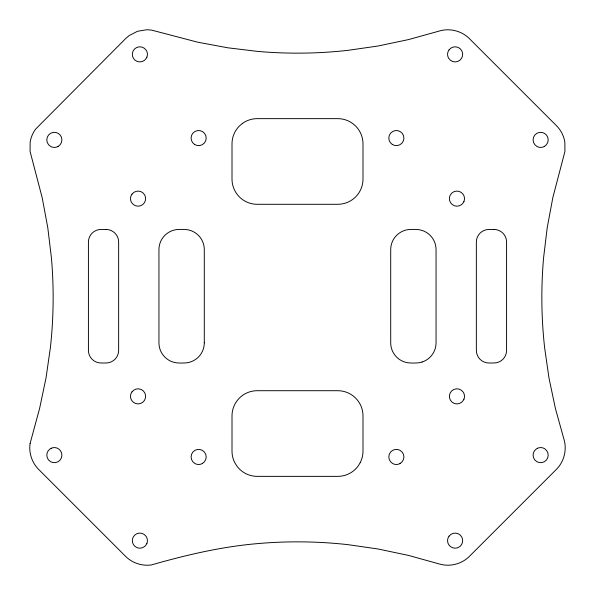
<?xml version="1.0" encoding="UTF-8"?>
<svg xmlns="http://www.w3.org/2000/svg" width="595" height="595" viewBox="0 0 595 595"><rect width="100%" height="100%" fill="white"/><g stroke="black" fill="none" stroke-linecap="round" stroke-linejoin="round"><path stroke-width="0.89" d="M30.07 443.58C28.724 452.914 31.959 462.679 38.601 469.373L125.627 556.399C132.321 563.041 142.086 566.276 151.42 564.93C186.198 554.986 221.556 546.664 257.695 543.599A455.792 455.792 0 0 1 347.703 544.626L377.966 548.977L408.46 555.403L439.006 563.881C449.53 567.184 461.586 564.201 469.373 556.399L556.399 469.373C564.201 461.586 567.176 449.53 563.881 439.006L555.403 408.46L548.977 377.966L544.626 347.703A455.8 455.8 0 0 1 543.592 257.695L547.207 227.744L552.814 197.696L564.93 151.42L564.848 142.064A30.226 30.226 0 0 0 556.399 125.627L469.373 38.601C461.586 30.799 449.53 27.824 439.006 31.119L408.46 39.597L377.966 46.023L347.703 50.374A455.8 455.8 0 0 1 257.695 51.408L227.744 47.793L197.696 42.185L151.42 30.07L146.742 29.75L137.512 31.275L129.197 35.551L125.627 38.601L35.551 129.197A30.226 30.226 0 0 0 30.152 142.064L30.07 151.42L42.185 197.696L47.793 227.744L51.401 257.695A455.792 455.792 0 0 1 50.374 347.703L46.023 377.966L39.597 408.46L30.07 443.58M146.868 57.172L146.296 58.317A7.557 7.557 0 0 1 135.11 60.236A7.557 7.557 0 0 1 134.626 48.902A7.557 7.557 0 0 1 145.931 49.861L146.608 50.954A7.557 7.557 0 0 1 146.868 57.172M146.868 543.466L146.296 544.604A7.557 7.557 0 0 1 135.11 546.522A7.557 7.557 0 0 1 134.626 535.188A7.557 7.557 0 0 1 145.931 536.154L146.608 537.24A7.557 7.557 0 0 1 146.868 543.466M463.936 201.46L463.356 202.605A7.557 7.557 0 0 1 452.178 204.516A7.557 7.557 0 0 1 451.694 193.182A7.557 7.557 0 0 1 462.999 194.149L463.676 195.234A7.557 7.557 0 0 1 463.936 201.46M463.936 399.178L463.356 400.323A7.557 7.557 0 0 1 452.178 402.242A7.557 7.557 0 0 1 451.694 390.908A7.557 7.557 0 0 1 462.999 391.867L463.676 392.96A7.557 7.557 0 0 1 463.936 399.178M360.25 462.605L358.183 465.974A25.191 25.191 0 0 1 337.804 476.357L257.196 476.357A25.191 25.191 0 0 1 236.817 465.974L234.75 462.605A25.191 25.191 0 0 1 232.005 451.166L232.005 415.898A25.191 25.191 0 0 1 257.196 390.707L337.804 390.707A25.191 25.191 0 0 1 362.995 415.898L362.995 451.166A25.191 25.191 0 0 1 360.25 462.605M132.001 194.149L131.324 195.234A7.557 7.557 0 0 0 131.064 201.46L131.644 202.605A7.557 7.557 0 0 0 142.822 204.516A7.557 7.557 0 0 0 143.306 193.182A7.557 7.557 0 0 0 132.001 194.149M132.001 391.867L131.324 392.96A7.557 7.557 0 0 0 131.064 399.178L131.644 400.323A7.557 7.557 0 0 0 142.822 402.242A7.557 7.557 0 0 0 143.306 390.908A7.557 7.557 0 0 0 132.001 391.867M449.069 49.861L448.392 50.954A7.557 7.557 0 0 0 448.132 57.172L448.704 58.317A7.557 7.557 0 0 0 459.89 60.236A7.557 7.557 0 0 0 460.374 48.902A7.557 7.557 0 0 0 449.069 49.861M449.069 536.154L448.392 537.24A7.557 7.557 0 0 0 448.132 543.466L448.704 544.604A7.557 7.557 0 0 0 459.89 546.522A7.557 7.557 0 0 0 460.374 535.188A7.557 7.557 0 0 0 449.069 536.154M242.388 123.455L239.383 126.021A25.191 25.191 0 0 0 232.005 143.834L232.005 179.102A25.191 25.191 0 0 0 257.196 204.293L337.804 204.293A25.191 25.191 0 0 0 362.995 179.102L362.995 143.834A25.191 25.191 0 0 0 355.617 126.021L352.612 123.455A25.191 25.191 0 0 0 337.804 118.643L257.196 118.643A25.191 25.191 0 0 0 242.388 123.455M51.244 448.258L50.121 448.883A7.557 7.557 0 0 0 48.686 460.136A7.557 7.557 0 0 0 60.028 460.136A7.557 7.557 0 0 0 58.585 448.883L57.47 448.258A7.557 7.557 0 0 0 51.244 448.258M537.53 448.258L536.415 448.883A7.557 7.557 0 0 0 534.972 460.136A7.557 7.557 0 0 0 546.314 460.136A7.557 7.557 0 0 0 544.879 448.883L543.756 448.258A7.557 7.557 0 0 0 537.53 448.258M58.042 146.452L56.875 146.98A7.557 7.557 0 0 1 51.839 146.98L50.672 146.452A7.557 7.557 0 0 1 48.545 135.028A7.557 7.557 0 0 1 60.169 135.028A7.557 7.557 0 0 1 58.042 146.452M544.328 146.452L543.161 146.98A7.557 7.557 0 0 1 538.125 146.98L536.958 146.452A7.557 7.557 0 0 1 534.831 135.028A7.557 7.557 0 0 1 546.455 135.028A7.557 7.557 0 0 1 544.328 146.452M202.322 463.52L201.155 464.048A7.557 7.557 0 0 1 196.119 464.048L194.952 463.52A7.557 7.557 0 0 1 192.825 452.096A7.557 7.557 0 0 1 204.449 452.096A7.557 7.557 0 0 1 202.322 463.52M400.048 463.52L398.881 464.048A7.557 7.557 0 0 1 393.845 464.048L392.678 463.52A7.557 7.557 0 0 1 390.551 452.096A7.557 7.557 0 0 1 402.175 452.096A7.557 7.557 0 0 1 400.048 463.52M422.123 362.013L419.051 362.749A52.219 52.219 0 0 1 407.709 362.749A20.156 20.156 0 0 1 390.707 342.846L390.707 249.603A20.156 20.156 0 0 1 407.709 229.7A52.219 52.219 0 0 1 419.051 229.7L422.123 230.436A20.156 20.156 0 0 1 436.053 249.603L436.053 342.846A20.156 20.156 0 0 1 422.123 362.013M106.051 229.454L101.009 229.454A12.599 12.599 0 0 0 88.417 242.046L88.417 350.403A12.599 12.599 0 0 0 101.009 362.995L106.051 362.995A12.599 12.599 0 0 0 118.643 350.403L118.643 242.046A12.599 12.599 0 0 0 106.051 229.454M493.991 229.454L488.949 229.454A12.599 12.599 0 0 0 476.357 242.046L476.357 350.403A12.599 12.599 0 0 0 488.949 362.995L493.991 362.995A12.599 12.599 0 0 0 506.583 350.403L506.583 242.046A12.599 12.599 0 0 0 493.991 229.454M204.293 342.846L204.293 249.603A20.156 20.156 0 0 0 187.291 229.7A52.219 52.219 0 0 0 179.102 229.454A20.156 20.156 0 0 0 158.947 249.603L158.947 342.846A20.156 20.156 0 0 0 179.102 362.995A52.219 52.219 0 0 0 187.291 362.749A20.156 20.156 0 0 0 204.293 342.846M392.306 144.451A7.557 7.557 0 0 0 403.908 138.397A7.557 7.557 0 0 0 392.864 131.376A7.557 7.557 0 0 0 392.306 144.451M194.587 144.451A7.557 7.557 0 0 0 206.19 138.397A7.557 7.557 0 0 0 195.138 131.376A7.557 7.557 0 0 0 194.587 144.451"/></g></svg>
